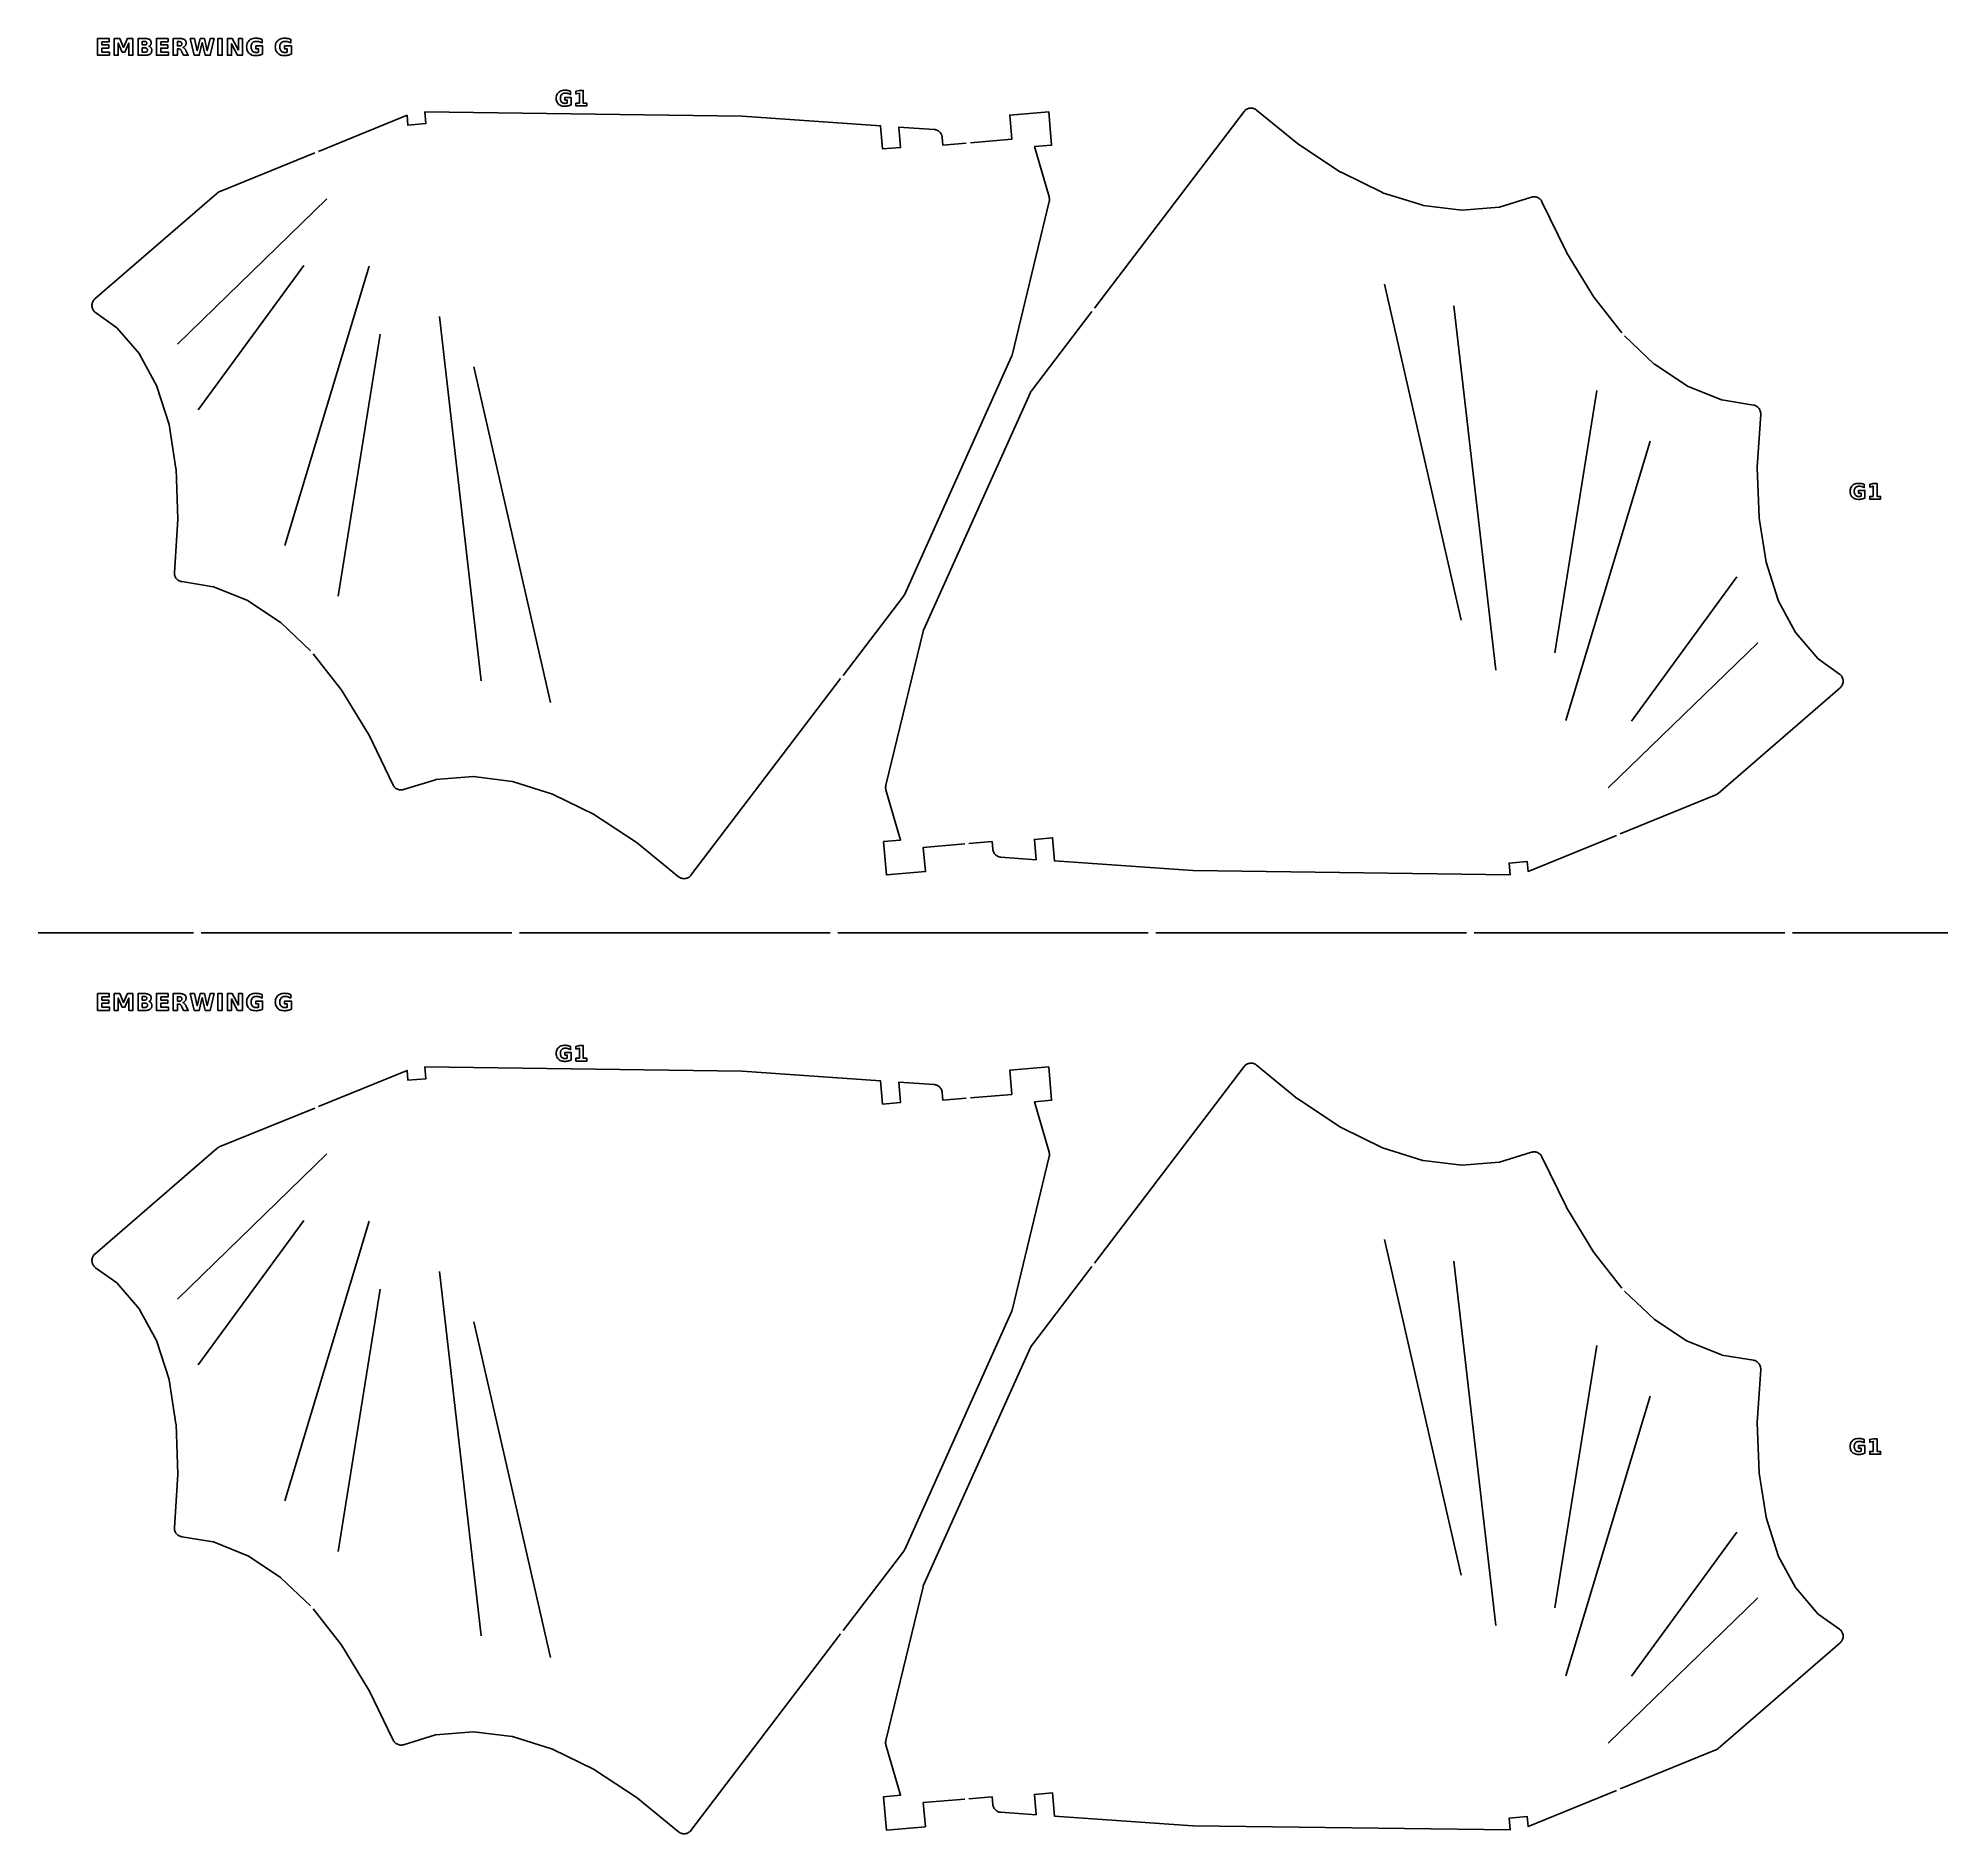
# Model space of a CAD drawing. Header units: millimetres. Extents: x 0 to 300, y 8 to 290.
import ezdxf

# ---------------------------------------------------------------- set-up
doc = ezdxf.new("R2010")
doc.units = ezdxf.units.MM
for name, color, linetype in [('CUT', 1, 'CONTINUOUS'), ('ENGRAVE', 5, 'CONTINUOUS'), ('SCORE', 7, 'CONTINUOUS')]:
    doc.layers.add(name, color=color, linetype=linetype)

msp = doc.modelspace()

# ---------------------------------------------------------------- linework, layer by layer
at = {"layer": 'CUT', "color": 1}
for points in [[(165.9318, 248.0999), (189.4507, 278.9733), (189.5385, 279.0774), (189.6377, 279.1734), (189.7461, 279.259), (189.8624, 279.3333), (189.9856, 279.3955), (190.1145, 279.4451), (190.2476, 279.4815), (190.3838, 279.5044), (190.5215, 279.5135), (190.6595, 279.5088), (190.7963, 279.4902), (190.9306, 279.4581), (191.0609, 279.4126), (191.186, 279.3543), (191.3047, 279.2837), (191.4141, 279.2027), (197.845, 273.9254), (197.8966, 273.8873), (204.6084, 269.4672), (204.675, 269.4292), (211.1769, 266.2322), (211.1957, 266.2239), (211.215, 266.217), (217.5107, 264.2427), (217.5342, 264.2365), (217.5581, 264.2325), (223.6294, 263.4851), (223.6565, 263.4832), (223.6837, 263.484), (229.5347, 263.9588), (229.5636, 263.9627), (229.5919, 263.9698), (234.5999, 265.5163), (234.7331, 265.5502), (234.871, 265.5707), (235.0102, 265.5771), (235.1494, 265.5694), (235.287, 265.5476), (235.4218, 265.512), (235.5522, 265.463), (235.6771, 265.401), (235.795, 265.3267), (235.9047, 265.2408), (236.0053, 265.1443), (236.0955, 265.038), (236.1745, 264.9232), (236.2406, 264.8027), (240.0738, 256.8823), (240.1025, 256.8297), (244.3966, 249.8024), (244.4376, 249.7433), (248.7933, 244.2009)], [(44.055, 272.7106), (57.941, 278.3751), (58.0724, 276.8224), (60.9122, 277.0628), (60.7553, 278.9168), (110.5352, 278.2553), (110.6108, 278.2521), (132.3447, 276.7309), (132.6521, 273.0991), (135.492, 273.3395), (135.222, 276.5295), (140.7626, 276.1417), (140.8988, 276.1252), (141.0345, 276.0946), (141.1664, 276.0505), (141.2931, 275.9933), (141.4135, 275.9236), (141.5261, 275.8421), (141.63, 275.7496), (141.724, 275.6471), (141.8071, 275.5356), (141.8786, 275.4163), (141.9376, 275.2904), (141.9837, 275.1592), (142.0162, 275.024), (142.0347, 274.888), (142.1352, 273.701), (145.7971, 274.011)], [(146.4447, 274.0658), (152.9465, 274.6161), (152.626, 278.4026), (158.7541, 278.9212), (159.1969, 273.69), (156.5229, 273.4636), (158.8128, 265.5549), (158.8449, 265.4179), (158.8629, 265.2763), (158.866, 265.1336), (158.8544, 264.9914), (158.8285, 264.853), (152.9898, 240.7132), (152.9546, 240.5926), (152.9084, 240.4757), (136.125, 203.1598), (136.0536, 203.0225), (135.967, 202.8943), (126.4621, 190.4171)], [(42.7746, 194.2828), (38.1164, 198.7077), (38.0987, 198.7231), (38.0798, 198.7369), (32.9664, 202.1222), (32.9433, 202.1359), (32.9188, 202.1472), (27.541, 204.3178), (27.5128, 204.3274), (27.4837, 204.3338), (22.5411, 205.1364), (22.4108, 205.1642), (22.2821, 205.2052), (22.1581, 205.2586), (22.0399, 205.3239), (21.9286, 205.4005), (21.8255, 205.4877), (21.7313, 205.5845), (21.6472, 205.6902), (21.5738, 205.8035), (21.5118, 205.9236), (21.462, 206.0491), (21.4247, 206.1789), (21.4003, 206.3117), (21.389, 206.4463), (21.391, 206.5795), (21.9255, 214.9108), (21.9264, 214.9713), (21.6522, 222.8162), (21.6452, 222.8899), (20.56, 229.7932), (20.5561, 229.8132), (20.5507, 229.8328), (18.6538, 235.7973), (18.6451, 235.8208), (18.6343, 235.8433), (15.9338, 240.8519), (15.9187, 240.8767), (15.901, 240.8996), (12.4, 244.9596), (12.3777, 244.9826), (12.3527, 245.0027), (9.0171, 247.3794), (8.9102, 247.4639), (8.811, 247.5601), (8.722, 247.6657), (8.644, 247.7797), (8.5778, 247.901), (8.5241, 248.0283), (8.4835, 248.1604), (8.4564, 248.2959), (8.4429, 248.4334), (8.4434, 248.5715), (8.4577, 248.7089), (8.4857, 248.8442), (8.5272, 248.976), (8.5816, 249.103), (8.6486, 249.2239), (8.7273, 249.3374), (8.817, 249.4425), (8.9155, 249.5367), (28.0782, 266.1157), (28.1946, 266.2059), (28.3219, 266.284), (28.4551, 266.3469), (43.4531, 272.4651)], [(145.5553, 163.9342), (139.0535, 163.3839), (139.374, 159.5974), (133.2459, 159.0788), (132.8031, 164.31), (135.4771, 164.5364), (133.1872, 172.4451), (133.1551, 172.5821), (133.1371, 172.7237), (133.134, 172.8664), (133.1456, 173.0086), (133.1715, 173.147), (139.0102, 197.2868), (139.0454, 197.4074), (139.0916, 197.5243), (155.875, 234.8402), (155.9464, 234.9775), (156.033, 235.1057), (165.5379, 247.5829)], [(249.2254, 243.7172), (253.8836, 239.2923), (253.9013, 239.2769), (253.9202, 239.2631), (259.0336, 235.8778), (259.0567, 235.8641), (259.0812, 235.8528), (264.459, 233.6822), (264.4872, 233.6726), (264.5163, 233.6662), (269.4589, 232.8636), (269.5892, 232.8358), (269.7179, 232.7948), (269.8419, 232.7414), (269.9601, 232.6761), (270.0714, 232.5995), (270.1745, 232.5123), (270.2687, 232.4155), (270.3528, 232.3098), (270.4262, 232.1965), (270.4882, 232.0764), (270.538, 231.9509), (270.5753, 231.8211), (270.5997, 231.6883), (270.611, 231.5537), (270.609, 231.4205), (270.0745, 223.0892), (270.0736, 223.0287), (270.3478, 215.1838), (270.3548, 215.1101), (271.44, 208.2068), (271.4439, 208.1868), (271.4493, 208.1672), (273.3462, 202.2027), (273.3549, 202.1792), (273.3657, 202.1567), (276.0662, 197.1481), (276.0813, 197.1233), (276.099, 197.1004), (279.6, 193.0404), (279.6223, 193.0174), (279.6473, 192.9973), (282.9829, 190.6206), (283.0898, 190.5361), (283.189, 190.4399), (283.278, 190.3343), (283.356, 190.2203), (283.4222, 190.099), (283.4759, 189.9717), (283.5165, 189.8396), (283.5436, 189.7041), (283.5571, 189.5666), (283.5566, 189.4285), (283.5423, 189.2911), (283.5143, 189.1558), (283.4728, 189.024), (283.4184, 188.897), (283.3514, 188.7761), (283.2727, 188.6626), (283.183, 188.5575), (283.0845, 188.4633), (263.9218, 171.8843), (263.8054, 171.7941), (263.6781, 171.716), (263.5449, 171.6531), (248.5469, 165.5349)], [(126.0682, 189.9001), (102.5493, 159.0267), (102.4615, 158.9226), (102.3623, 158.8266), (102.2539, 158.741), (102.1376, 158.6667), (102.0144, 158.6045), (101.8855, 158.5549), (101.7524, 158.5185), (101.6162, 158.4956), (101.4785, 158.4865), (101.3405, 158.4912), (101.2037, 158.5098), (101.0694, 158.5419), (100.9391, 158.5874), (100.814, 158.6457), (100.6953, 158.7163), (100.5859, 158.7973), (94.155, 164.0746), (94.1034, 164.1127), (87.3916, 168.5328), (87.325, 168.5708), (80.8231, 171.7678), (80.8043, 171.7761), (80.785, 171.783), (74.4893, 173.7573), (74.4658, 173.7635), (74.4419, 173.7675), (68.3706, 174.5149), (68.3435, 174.5168), (68.3163, 174.516), (62.4653, 174.0412), (62.4364, 174.0373), (62.4081, 174.0302), (57.4001, 172.4837), (57.2669, 172.4498), (57.129, 172.4293), (56.9898, 172.4229), (56.8506, 172.4306), (56.713, 172.4524), (56.5782, 172.488), (56.4478, 172.537), (56.3229, 172.599), (56.205, 172.6733), (56.0953, 172.7592), (55.9947, 172.8557), (55.9045, 172.962), (55.8255, 173.0768), (55.7594, 173.1973), (51.9262, 181.1177), (51.8975, 181.1703), (47.6034, 188.1976), (47.5624, 188.2567), (43.2067, 193.7991)], [(247.945, 165.2894), (234.059, 159.6249), (233.9276, 161.1776), (231.0878, 160.9372), (231.2447, 159.0832), (181.4648, 159.7447), (181.3892, 159.7479), (159.6553, 161.2691), (159.3479, 164.9009), (156.508, 164.6605), (156.778, 161.4705), (151.2374, 161.8583), (151.1012, 161.8748), (150.9655, 161.9054), (150.8336, 161.9495), (150.7069, 162.0067), (150.5865, 162.0764), (150.4739, 162.1579), (150.37, 162.2504), (150.276, 162.3529), (150.1929, 162.4644), (150.1214, 162.5837), (150.0624, 162.7096), (150.0163, 162.8408), (149.9838, 162.976), (149.9653, 163.112), (149.8648, 164.299), (146.2029, 163.989)], [(0, 150), (24.4, 150)], [(25.6, 150), (74.4, 150)], [(75.6, 150), (124.4, 150)], [(125.6, 150), (174.4, 150)], [(175.6, 150), (224.4, 150)], [(225.6, 150), (274.4, 150)], [(275.6, 150), (300, 150)], [(165.9318, 98.0999), (189.4507, 128.9733), (189.5385, 129.0774), (189.6377, 129.1734), (189.7461, 129.259), (189.8624, 129.3333), (189.9856, 129.3955), (190.1145, 129.4451), (190.2476, 129.4815), (190.3838, 129.5044), (190.5215, 129.5135), (190.6595, 129.5088), (190.7963, 129.4902), (190.9306, 129.4581), (191.0609, 129.4126), (191.186, 129.3543), (191.3047, 129.2837), (191.4141, 129.2027), (197.845, 123.9254), (197.8966, 123.8873), (204.6084, 119.4672), (204.675, 119.4292), (211.1769, 116.2322), (211.1957, 116.2239), (211.215, 116.217), (217.5107, 114.2427), (217.5342, 114.2365), (217.5581, 114.2325), (223.6294, 113.4851), (223.6565, 113.4832), (223.6837, 113.484), (229.5347, 113.9588), (229.5636, 113.9627), (229.5919, 113.9698), (234.5999, 115.5163), (234.7331, 115.5502), (234.871, 115.5707), (235.0102, 115.5771), (235.1494, 115.5694), (235.287, 115.5476), (235.4218, 115.512), (235.5522, 115.463), (235.6771, 115.401), (235.795, 115.3267), (235.9047, 115.2408), (236.0053, 115.1443), (236.0955, 115.038), (236.1745, 114.9232), (236.2406, 114.8027), (240.0738, 106.8823), (240.1025, 106.8297), (244.3966, 99.8024), (244.4376, 99.7433), (248.7933, 94.2009)], [(44.055, 122.7106), (57.941, 128.3751), (58.0724, 126.8224), (60.9122, 127.0628), (60.7553, 128.9168), (110.5352, 128.2553), (110.6108, 128.2521), (132.3447, 126.7309), (132.6521, 123.0991), (135.492, 123.3395), (135.222, 126.5295), (140.7626, 126.1417), (140.8988, 126.1252), (141.0345, 126.0946), (141.1664, 126.0505), (141.2931, 125.9933), (141.4135, 125.9236), (141.5261, 125.8421), (141.63, 125.7496), (141.724, 125.6471), (141.8071, 125.5356), (141.8786, 125.4163), (141.9376, 125.2904), (141.9837, 125.1592), (142.0162, 125.024), (142.0347, 124.888), (142.1352, 123.701), (145.7971, 124.011)], [(146.4447, 124.0658), (152.9465, 124.6161), (152.626, 128.4026), (158.7541, 128.9212), (159.1969, 123.69), (156.5229, 123.4636), (158.8128, 115.5549), (158.8449, 115.4179), (158.8629, 115.2763), (158.866, 115.1336), (158.8544, 114.9914), (158.8285, 114.853), (152.9898, 90.7132), (152.9546, 90.5926), (152.9084, 90.4757), (136.125, 53.1598), (136.0536, 53.0225), (135.967, 52.8943), (126.4621, 40.4171)], [(42.7746, 44.2828), (38.1164, 48.7077), (38.0987, 48.7231), (38.0798, 48.7369), (32.9664, 52.1222), (32.9433, 52.1359), (32.9188, 52.1472), (27.541, 54.3178), (27.5128, 54.3274), (27.4837, 54.3338), (22.5411, 55.1364), (22.4108, 55.1642), (22.2821, 55.2052), (22.1581, 55.2586), (22.0399, 55.3239), (21.9286, 55.4005), (21.8255, 55.4877), (21.7313, 55.5845), (21.6472, 55.6902), (21.5738, 55.8035), (21.5118, 55.9236), (21.462, 56.0491), (21.4247, 56.1789), (21.4003, 56.3117), (21.389, 56.4463), (21.391, 56.5795), (21.9255, 64.9108), (21.9264, 64.9713), (21.6522, 72.8162), (21.6452, 72.8899), (20.56, 79.7932), (20.5561, 79.8132), (20.5507, 79.8328), (18.6538, 85.7973), (18.6451, 85.8208), (18.6343, 85.8433), (15.9338, 90.8519), (15.9187, 90.8767), (15.901, 90.8996), (12.4, 94.9596), (12.3777, 94.9826), (12.3527, 95.0027), (9.0171, 97.3794), (8.9102, 97.4639), (8.811, 97.5601), (8.722, 97.6657), (8.644, 97.7797), (8.5778, 97.901), (8.5241, 98.0283), (8.4835, 98.1604), (8.4564, 98.2959), (8.4429, 98.4334), (8.4434, 98.5715), (8.4577, 98.7089), (8.4857, 98.8442), (8.5272, 98.976), (8.5816, 99.103), (8.6486, 99.2239), (8.7273, 99.3374), (8.817, 99.4425), (8.9155, 99.5367), (28.0782, 116.1157), (28.1946, 116.2059), (28.3219, 116.284), (28.4551, 116.3469), (43.4531, 122.4651)], [(145.5553, 13.9342), (139.0535, 13.3839), (139.374, 9.5974), (133.2459, 9.0788), (132.8031, 14.31), (135.4771, 14.5364), (133.1872, 22.4451), (133.1551, 22.5821), (133.1371, 22.7237), (133.134, 22.8664), (133.1456, 23.0086), (133.1715, 23.147), (139.0102, 47.2868), (139.0454, 47.4074), (139.0916, 47.5243), (155.875, 84.8402), (155.9464, 84.9775), (156.033, 85.1057), (165.5379, 97.5829)], [(249.2254, 93.7172), (253.8836, 89.2923), (253.9013, 89.2769), (253.9202, 89.2631), (259.0336, 85.8778), (259.0567, 85.8641), (259.0812, 85.8528), (264.459, 83.6822), (264.4872, 83.6726), (264.5163, 83.6662), (269.4589, 82.8636), (269.5892, 82.8358), (269.7179, 82.7948), (269.8419, 82.7414), (269.9601, 82.6761), (270.0714, 82.5995), (270.1745, 82.5123), (270.2687, 82.4155), (270.3528, 82.3098), (270.4262, 82.1965), (270.4882, 82.0764), (270.538, 81.9509), (270.5753, 81.8211), (270.5997, 81.6883), (270.611, 81.5537), (270.609, 81.4205), (270.0745, 73.0892), (270.0736, 73.0287), (270.3478, 65.1838), (270.3548, 65.1101), (271.44, 58.2068), (271.4439, 58.1868), (271.4493, 58.1672), (273.3462, 52.2027), (273.3549, 52.1792), (273.3657, 52.1567), (276.0662, 47.1481), (276.0813, 47.1233), (276.099, 47.1004), (279.6, 43.0404), (279.6223, 43.0174), (279.6473, 42.9973), (282.9829, 40.6206), (283.0898, 40.5361), (283.189, 40.4399), (283.278, 40.3343), (283.356, 40.2203), (283.4222, 40.099), (283.4759, 39.9717), (283.5165, 39.8396), (283.5436, 39.7041), (283.5571, 39.5666), (283.5566, 39.4285), (283.5423, 39.2911), (283.5143, 39.1558), (283.4728, 39.024), (283.4184, 38.897), (283.3514, 38.7761), (283.2727, 38.6626), (283.183, 38.5575), (283.0845, 38.4633), (263.9218, 21.8843), (263.8054, 21.7941), (263.6781, 21.716), (263.5449, 21.6531), (248.5469, 15.5349)], [(126.0682, 39.9001), (102.5493, 9.0267), (102.4615, 8.9226), (102.3623, 8.8266), (102.2539, 8.741), (102.1376, 8.6667), (102.0144, 8.6045), (101.8855, 8.5549), (101.7524, 8.5185), (101.6162, 8.4956), (101.4785, 8.4865), (101.3405, 8.4912), (101.2037, 8.5098), (101.0694, 8.5419), (100.9391, 8.5874), (100.814, 8.6457), (100.6953, 8.7163), (100.5859, 8.7973), (94.155, 14.0746), (94.1034, 14.1127), (87.3916, 18.5328), (87.325, 18.5708), (80.8231, 21.7678), (80.8043, 21.7761), (80.785, 21.783), (74.4893, 23.7573), (74.4658, 23.7635), (74.4419, 23.7675), (68.3706, 24.5149), (68.3435, 24.5168), (68.3163, 24.516), (62.4653, 24.0412), (62.4364, 24.0373), (62.4081, 24.0302), (57.4001, 22.4837), (57.2669, 22.4498), (57.129, 22.4293), (56.9898, 22.4229), (56.8506, 22.4306), (56.713, 22.4524), (56.5782, 22.488), (56.4478, 22.537), (56.3229, 22.599), (56.205, 22.6733), (56.0953, 22.7592), (55.9947, 22.8557), (55.9045, 22.962), (55.8255, 23.0768), (55.7594, 23.1973), (51.9262, 31.1177), (51.8975, 31.1703), (47.6034, 38.1976), (47.5624, 38.2567), (43.2067, 43.7991)], [(247.945, 15.2894), (234.059, 9.6249), (233.9276, 11.1776), (231.0878, 10.9372), (231.2447, 9.0832), (181.4648, 9.7447), (181.3892, 9.7479), (159.6553, 11.2691), (159.3479, 14.9009), (156.508, 14.6605), (156.778, 11.4705), (151.2374, 11.8583), (151.1012, 11.8748), (150.9655, 11.9054), (150.8336, 11.9495), (150.7069, 12.0067), (150.5865, 12.0764), (150.4739, 12.1579), (150.37, 12.2504), (150.276, 12.3529), (150.1929, 12.4644), (150.1214, 12.5837), (150.0624, 12.7096), (150.0163, 12.8408), (149.9838, 12.976), (149.9653, 13.112), (149.8648, 14.299), (146.2029, 13.989)]]:
    msp.add_lwpolyline(points, dxfattribs=at)
at = {"layer": 'ENGRAVE', "color": 5}
for points in [[(10.0103, 289.9194), (10.0103, 289.4292), (11.0947, 289.4292), (11.0947, 288.9161), (10.0103, 288.9161), (10.0103, 288.3131), (11.2023, 288.3131), (11.2023, 287.8), (9.3315, 287.8), (9.3315, 290.4325), (11.1635, 290.4325), (11.1635, 289.9194), (10.0103, 289.9194)], [(14.8714, 290.4325), (14.8714, 287.8), (14.2296, 287.8), (14.2296, 289.7255), (13.6231, 288.306), (13.1928, 288.306), (12.5863, 289.7255), (12.5863, 287.8), (11.9427, 287.8), (11.9427, 290.4325), (12.8067, 290.4325), (13.4062, 289.0237), (14.0092, 290.4325), (14.8714, 290.4325)], [(17.7277, 288.9743), (17.7644, 288.9151), (17.7944, 288.8517), (17.8177, 288.7839), (17.8343, 288.7118), (17.8443, 288.6354), (17.8476, 288.5547), (17.8405, 288.4331), (17.819, 288.3223), (17.7833, 288.2223), (17.7332, 288.1331), (17.6689, 288.0546), (17.5902, 287.9869), (17.497, 287.9298), (17.3888, 287.8831), (17.2658, 287.8467), (17.1279, 287.8208), (16.975, 287.8052), (16.8073, 287.8), (15.6806, 287.8), (15.6806, 290.4325), (16.6998, 290.4325), (16.8742, 290.4279), (17.0318, 290.4141), (17.1725, 290.3911), (17.2965, 290.3588), (17.4037, 290.3174), (17.4941, 290.2668), (17.5693, 290.206), (17.6308, 290.1341), (17.6786, 290.0512), (17.7128, 289.9572), (17.7333, 289.8522), (17.7401, 289.736), (17.7376, 289.6736), (17.7301, 289.6143), (17.7176, 289.5582), (17.7001, 289.5052), (17.6776, 289.4555), (17.6502, 289.409), (17.6179, 289.3659), (17.5812, 289.3268), (17.54, 289.2915), (17.4942, 289.2601), (17.444, 289.2325), (17.3892, 289.2088), (17.4593, 289.1847), (17.524, 289.1546), (17.5832, 289.1185), (17.6368, 289.0764), (17.685, 289.0283), (17.7277, 288.9743)], [(16.9486, 289.4623), (16.9784, 289.4839), (17.0037, 289.5093), (17.0244, 289.5384), (17.0405, 289.5712), (17.052, 289.6077), (17.0589, 289.648), (17.0612, 289.692), (17.0589, 289.7354), (17.052, 289.7753), (17.0405, 289.8116), (17.0244, 289.8444), (17.0037, 289.8735), (16.9784, 289.8991), (16.9486, 289.921), (16.9145, 289.9388), (16.8761, 289.9527), (16.8334, 289.9626), (16.7864, 289.9686), (16.735, 289.9705), (16.3595, 289.9705), (16.3595, 289.4134), (16.735, 289.4134), (16.7864, 289.4153), (16.8334, 289.4212), (16.8761, 289.431), (16.9145, 289.4447), (16.9486, 289.4623)], [(17.0656, 288.3484), (17.0972, 288.3796), (17.123, 288.4158), (17.143, 288.4568), (17.1573, 288.5027), (17.1659, 288.5536), (17.1688, 288.6093), (17.166, 288.664), (17.1574, 288.7138), (17.1432, 288.759), (17.1233, 288.7994), (17.0978, 288.835), (17.0665, 288.8659), (17.0296, 288.892), (16.9868, 288.9134), (16.9383, 288.93), (16.8839, 288.9419), (16.8238, 288.949), (16.758, 288.9514), (16.3595, 288.9514), (16.3595, 288.262), (16.758, 288.262), (16.8233, 288.2644), (16.8831, 288.2716), (16.9372, 288.2836), (16.9856, 288.3004), (17.0284, 288.322), (17.0656, 288.3484)], [(19.2563, 289.9194), (19.2563, 289.4292), (20.3407, 289.4292), (20.3407, 288.9161), (19.2563, 288.9161), (19.2563, 288.3131), (20.4483, 288.3131), (20.4483, 287.8), (18.5775, 287.8), (18.5775, 290.4325), (20.4095, 290.4325), (20.4095, 289.9194), (19.2563, 289.9194)], [(22.2255, 290.4325), (22.3912, 290.4277), (22.5414, 290.4131), (22.6762, 290.3889), (22.7956, 290.3549), (22.8996, 290.3113), (22.9881, 290.258), (23.0622, 290.1941), (23.1228, 290.119), (23.1699, 290.0327), (23.2036, 289.9351), (23.2238, 289.8262), (23.2305, 289.7061), (23.227, 289.6217), (23.2165, 289.5425), (23.199, 289.4685), (23.1745, 289.3996), (23.143, 289.336), (23.1045, 289.2776), (23.0589, 289.2242), (23.0062, 289.1757), (22.9464, 289.1321), (22.8795, 289.0934), (22.8056, 289.0596), (22.7245, 289.0307), (22.7701, 289.0179), (22.8141, 289.0007), (22.8565, 288.9789), (22.8973, 288.9528), (22.9364, 288.9221), (22.974, 288.887), (23.0108, 288.8465), (23.0477, 288.7996), (23.0848, 288.7462), (23.1221, 288.6864), (23.1595, 288.6202), (23.197, 288.5476), (23.5655, 287.8), (22.8426, 287.8), (22.5217, 288.4542), (22.4893, 288.5165), (22.4568, 288.5719), (22.4241, 288.6203), (22.3912, 288.6618), (22.3582, 288.6964), (22.3251, 288.7239), (22.2901, 288.746), (22.2513, 288.7641), (22.209, 288.7782), (22.1629, 288.7882), (22.1131, 288.7942), (22.0597, 288.7962), (21.8675, 288.7962), (21.8675, 287.8), (21.1887, 287.8), (21.1887, 290.4325), (22.2255, 290.4325)], [(22.384, 289.3005), (22.4249, 289.3204), (22.4591, 289.3446), (22.4874, 289.3739), (22.5105, 289.4089), (22.5285, 289.4495), (22.5414, 289.4958), (22.5491, 289.5479), (22.5517, 289.6056), (22.5491, 289.6627), (22.5414, 289.7141), (22.5285, 289.7598), (22.5105, 289.7999), (22.4874, 289.8343), (22.4591, 289.863), (22.4249, 289.8867), (22.384, 289.9061), (22.3363, 289.9212), (22.282, 289.932), (22.221, 289.9384), (22.1532, 289.9406), (21.8675, 289.9406), (21.8675, 289.2653), (22.1532, 289.2653), (22.221, 289.2675), (22.282, 289.2741), (22.3363, 289.2851), (22.384, 289.3005)], [(25.4468, 290.4325), (26.1009, 290.4325), (26.5523, 288.5194), (27.0072, 290.4325), (27.6526, 290.4325), (27.0319, 287.8), (26.2491, 287.8), (25.7712, 289.8013), (25.2987, 287.8), (24.5158, 287.8), (23.8898, 290.4325), (24.5405, 290.4325), (24.9954, 288.5194), (25.4468, 290.4325)], [(28.2414, 290.4325), (28.9202, 290.4325), (28.9202, 287.8), (28.2414, 287.8), (28.2414, 290.4325)], [(32.0886, 290.4325), (32.0886, 287.8), (31.3304, 287.8), (30.373, 289.6056), (30.373, 287.8), (29.7294, 287.8), (29.7294, 290.4325), (30.4876, 290.4325), (31.445, 288.627), (31.445, 290.4325), (32.0886, 290.4325)], [(35.0035, 287.8877), (34.9151, 287.8586), (34.8257, 287.8329), (34.7351, 287.8106), (34.6435, 287.7917), (34.5509, 287.7763), (34.4574, 287.7643), (34.3629, 287.7557), (34.2673, 287.7506), (34.1709, 287.7489), (33.9592, 287.7591), (33.7628, 287.7897), (33.5815, 287.8408), (33.4154, 287.9123), (33.2645, 288.0042), (33.1288, 288.1165), (33.0113, 288.2463), (32.9152, 288.3907), (32.8405, 288.5496), (32.7871, 288.7231), (32.7551, 288.9111), (32.7444, 289.1136), (32.7553, 289.3182), (32.7879, 289.5078), (32.8423, 289.6823), (32.9184, 289.8416), (33.0162, 289.9859), (33.1358, 290.1151), (33.2743, 290.2267), (33.4289, 290.3179), (33.5996, 290.3889), (33.7863, 290.4396), (33.989, 290.47), (34.2079, 290.4801), (34.2948, 290.4788), (34.3806, 290.4746), (34.4651, 290.4678), (34.5484, 290.4582), (34.6304, 290.4458), (34.7113, 290.4308), (34.7908, 290.413), (34.8687, 290.3925), (34.9451, 290.3695), (35.02, 290.3438), (35.0934, 290.3154), (35.1653, 290.2844), (35.1653, 289.7396), (35.0919, 289.7795), (35.0187, 289.816), (34.9456, 289.8489), (34.8726, 289.8783), (34.7998, 289.9041), (34.7272, 289.9265), (34.6545, 289.9453), (34.5819, 289.9608), (34.5092, 289.9727), (34.4364, 289.9813), (34.3636, 289.9865), (34.2908, 289.9882), (34.1607, 289.9819), (34.0411, 289.963), (33.9317, 289.9315), (33.8327, 289.8875), (33.744, 289.8308), (33.6657, 289.7616), (33.5986, 289.6807), (33.5437, 289.5889), (33.501, 289.4863), (33.4706, 289.3729), (33.4523, 289.2487), (33.4462, 289.1136), (33.452, 288.9796), (33.4697, 288.8562), (33.4991, 288.7433), (33.5402, 288.6411), (33.5931, 288.5494), (33.6578, 288.4683), (33.7332, 288.3988), (33.8186, 288.3419), (33.9139, 288.2977), (34.019, 288.2661), (34.1341, 288.2471), (34.259, 288.2408), (34.2939, 288.2412), (34.3279, 288.2423), (34.3611, 288.2441), (34.3934, 288.2467), (34.4249, 288.25), (34.4556, 288.254), (34.4854, 288.2589), (34.5141, 288.2645), (34.5418, 288.271), (34.5685, 288.2783), (34.5941, 288.2865), (34.6187, 288.2955), (34.6187, 288.8068), (34.2044, 288.8068), (34.2044, 289.2617), (35.2623, 289.2617), (35.2623, 287.9957), (35.1771, 287.9563), (35.0909, 287.9203), (35.0035, 287.8877)], [(39.5136, 287.8877), (39.4252, 287.8586), (39.3357, 287.8329), (39.2452, 287.8106), (39.1536, 287.7917), (39.061, 287.7763), (38.9675, 287.7643), (38.8729, 287.7557), (38.7774, 287.7506), (38.6809, 287.7489), (38.4693, 287.7591), (38.2728, 287.7897), (38.0916, 287.8408), (37.9255, 287.9123), (37.7746, 288.0042), (37.6389, 288.1165), (37.5214, 288.2463), (37.4253, 288.3907), (37.3506, 288.5496), (37.2972, 288.7231), (37.2652, 288.9111), (37.2545, 289.1136), (37.2653, 289.3182), (37.298, 289.5078), (37.3523, 289.6823), (37.4284, 289.8416), (37.5263, 289.9859), (37.6459, 290.1151), (37.7844, 290.2267), (37.939, 290.3179), (38.1096, 290.3889), (38.2964, 290.4396), (38.4991, 290.47), (38.718, 290.4801), (38.8049, 290.4788), (38.8907, 290.4746), (38.9752, 290.4678), (39.0585, 290.4582), (39.1405, 290.4458), (39.2214, 290.4308), (39.3008, 290.413), (39.3788, 290.3925), (39.4552, 290.3695), (39.5301, 290.3438), (39.6035, 290.3154), (39.6754, 290.2844), (39.6754, 289.7396), (39.602, 289.7795), (39.5288, 289.816), (39.4557, 289.8489), (39.3827, 289.8783), (39.3099, 289.9041), (39.2372, 289.9265), (39.1646, 289.9453), (39.092, 289.9608), (39.0193, 289.9727), (38.9465, 289.9813), (38.8737, 289.9865), (38.8008, 289.9882), (38.6708, 289.9819), (38.5511, 289.963), (38.4418, 289.9315), (38.3428, 289.8875), (38.2541, 289.8308), (38.1758, 289.7616), (38.1087, 289.6807), (38.0538, 289.5889), (38.0111, 289.4863), (37.9806, 289.3729), (37.9623, 289.2487), (37.9562, 289.1136), (37.9621, 288.9796), (37.9798, 288.8562), (38.0091, 288.7433), (38.0503, 288.6411), (38.1032, 288.5494), (38.1678, 288.4683), (38.2433, 288.3988), (38.3287, 288.3419), (38.4239, 288.2977), (38.5291, 288.2661), (38.6442, 288.2471), (38.7691, 288.2408), (38.8039, 288.2412), (38.838, 288.2423), (38.8711, 288.2441), (38.9035, 288.2467), (38.935, 288.25), (38.9657, 288.254), (38.9955, 288.2589), (39.0242, 288.2645), (39.0519, 288.271), (39.0785, 288.2783), (39.1042, 288.2865), (39.1288, 288.2955), (39.1288, 288.8068), (38.7144, 288.8068), (38.7144, 289.2617), (39.7724, 289.2617), (39.7724, 287.9957), (39.6872, 287.9563), (39.601, 287.9203), (39.5136, 287.8877)], [(83.6342, 279.985), (83.5545, 279.9517), (83.4739, 279.9217), (83.3923, 279.8948), (83.3097, 279.871), (83.2261, 279.8505), (83.1416, 279.8331), (83.0561, 279.8188), (82.9698, 279.8077), (82.8825, 279.7998), (82.7944, 279.7951), (82.7053, 279.7935), (82.5099, 279.8029), (82.3286, 279.8312), (82.1613, 279.8783), (82.008, 279.9443), (81.8687, 280.0292), (81.7434, 280.1329), (81.635, 280.2527), (81.5463, 280.3859), (81.4773, 280.5326), (81.428, 280.6928), (81.3984, 280.8663), (81.3886, 281.0533), (81.3986, 281.2422), (81.4287, 281.4171), (81.4789, 281.5782), (81.5492, 281.7253), (81.6395, 281.8585), (81.7499, 281.9777), (81.8778, 282.0807), (82.0204, 282.1649), (82.178, 282.2304), (82.3503, 282.2772), (82.5375, 282.3053), (82.7395, 282.3147), (82.8198, 282.3134), (82.8989, 282.3096), (82.9769, 282.3033), (83.0538, 282.2944), (83.1295, 282.283), (83.2042, 282.2691), (83.2775, 282.2527), (83.3495, 282.2338), (83.42, 282.2125), (83.4892, 282.1888), (83.5569, 282.1626), (83.6233, 282.134), (83.6233, 281.6311), (83.5555, 281.668), (83.4879, 281.7016), (83.4204, 281.732), (83.3531, 281.7591), (83.2859, 281.783), (83.2188, 281.8036), (83.1518, 281.821), (83.0847, 281.8352), (83.0176, 281.8463), (82.9504, 281.8542), (82.8832, 281.859), (82.816, 281.8606), (82.696, 281.8547), (82.5855, 281.8373), (82.4846, 281.8083), (82.3932, 281.7676), (82.3113, 281.7153), (82.239, 281.6514), (82.1771, 281.5767), (82.1264, 281.492), (82.087, 281.3973), (82.0589, 281.2926), (82.042, 281.1779), (82.0364, 281.0533), (82.0418, 280.9296), (82.0581, 280.8156), (82.0852, 280.7115), (82.1232, 280.6171), (82.172, 280.5324), (82.2317, 280.4576), (82.3013, 280.3934), (82.3801, 280.3409), (82.4681, 280.3001), (82.5651, 280.2709), (82.6713, 280.2534), (82.7867, 280.2476), (82.8188, 280.2479), (82.8502, 280.249), (82.8809, 280.2507), (82.9107, 280.253), (82.9398, 280.2561), (82.9682, 280.2598), (82.9956, 280.2643), (83.0221, 280.2695), (83.0477, 280.2755), (83.0723, 280.2822), (83.096, 280.2898), (83.1187, 280.2981), (83.1187, 280.7701), (82.7362, 280.7701), (82.7362, 281.19), (83.7128, 281.19), (83.7128, 280.0214), (83.6342, 279.985)], [(85.0359, 280.2736), (85.0359, 281.8443), (84.4679, 281.7271), (84.4679, 282.1535), (85.0326, 282.2707), (85.6283, 282.2707), (85.6283, 280.2736), (86.1817, 280.2736), (86.1817, 279.8407), (84.4825, 279.8407), (84.4825, 280.2736), (85.0359, 280.2736)], [(286.8937, 218.2431), (286.814, 218.2099), (286.7334, 218.1798), (286.6518, 218.1529), (286.5692, 218.1292), (286.4856, 218.1086), (286.4011, 218.0912), (286.3156, 218.077), (286.2293, 218.0659), (286.142, 218.058), (286.0539, 218.0533), (285.9648, 218.0517), (285.7694, 218.0611), (285.5881, 218.0894), (285.4208, 218.1365), (285.2675, 218.2025), (285.1282, 218.2873), (285.0029, 218.391), (284.8945, 218.5109), (284.8058, 218.6441), (284.7368, 218.7908), (284.6875, 218.9509), (284.6579, 219.1245), (284.6481, 219.3114), (284.6581, 219.5003), (284.6882, 219.6753), (284.7384, 219.8363), (284.8086, 219.9835), (284.899, 220.1167), (285.0094, 220.2359), (285.1372, 220.3389), (285.2799, 220.4231), (285.4374, 220.4886), (285.6098, 220.5354), (285.797, 220.5635), (285.999, 220.5728), (286.0792, 220.5716), (286.1584, 220.5678), (286.2364, 220.5614), (286.3133, 220.5526), (286.389, 220.5412), (286.4636, 220.5273), (286.537, 220.5108), (286.609, 220.492), (286.6795, 220.4707), (286.7487, 220.447), (286.8164, 220.4208), (286.8828, 220.3922), (286.8828, 219.8892), (286.815, 219.9261), (286.7474, 219.9598), (286.6799, 219.9902), (286.6126, 220.0173), (286.5454, 220.0411), (286.4783, 220.0618), (286.4113, 220.0792), (286.3442, 220.0934), (286.2771, 220.1045), (286.2099, 220.1124), (286.1427, 220.1171), (286.0755, 220.1187), (285.9555, 220.1129), (285.845, 220.0955), (285.744, 220.0664), (285.6527, 220.0258), (285.5708, 219.9735), (285.4985, 219.9096), (285.4366, 219.8349), (285.3859, 219.7502), (285.3465, 219.6555), (285.3184, 219.5508), (285.3015, 219.4361), (285.2958, 219.3114), (285.3013, 219.1877), (285.3175, 219.0738), (285.3447, 218.9696), (285.3826, 218.8752), (285.4315, 218.7906), (285.4912, 218.7157), (285.5608, 218.6516), (285.6396, 218.5991), (285.7276, 218.5583), (285.8246, 218.5291), (285.9308, 218.5116), (286.0462, 218.5058), (286.0783, 218.5061), (286.1097, 218.5071), (286.1404, 218.5088), (286.1702, 218.5112), (286.1993, 218.5143), (286.2276, 218.518), (286.2551, 218.5224), (286.2816, 218.5277), (286.3072, 218.5336), (286.3318, 218.5404), (286.3555, 218.5479), (286.3782, 218.5562), (286.3782, 219.0282), (285.9957, 219.0282), (285.9957, 219.4482), (286.9723, 219.4482), (286.9723, 218.2795), (286.8937, 218.2431)], [(288.2954, 218.5318), (288.2954, 220.1025), (287.7274, 219.9853), (287.7274, 220.4117), (288.2921, 220.5289), (288.8878, 220.5289), (288.8878, 218.5318), (289.4412, 218.5318), (289.4412, 218.0989), (287.742, 218.0989), (287.742, 218.5318), (288.2954, 218.5318)], [(10.0103, 139.9194), (10.0103, 139.4292), (11.0947, 139.4292), (11.0947, 138.9161), (10.0103, 138.9161), (10.0103, 138.3131), (11.2023, 138.3131), (11.2023, 137.8), (9.3315, 137.8), (9.3315, 140.4325), (11.1635, 140.4325), (11.1635, 139.9194), (10.0103, 139.9194)], [(14.8714, 140.4325), (14.8714, 137.8), (14.2296, 137.8), (14.2296, 139.7255), (13.6231, 138.306), (13.1928, 138.306), (12.5863, 139.7255), (12.5863, 137.8), (11.9427, 137.8), (11.9427, 140.4325), (12.8067, 140.4325), (13.4062, 139.0237), (14.0092, 140.4325), (14.8714, 140.4325)], [(17.7277, 138.9743), (17.7644, 138.9151), (17.7944, 138.8517), (17.8177, 138.7839), (17.8343, 138.7118), (17.8443, 138.6354), (17.8476, 138.5547), (17.8405, 138.4331), (17.819, 138.3223), (17.7833, 138.2223), (17.7332, 138.1331), (17.6689, 138.0546), (17.5902, 137.9869), (17.497, 137.9298), (17.3888, 137.8831), (17.2658, 137.8467), (17.1279, 137.8208), (16.975, 137.8052), (16.8073, 137.8), (15.6806, 137.8), (15.6806, 140.4325), (16.6998, 140.4325), (16.8742, 140.4279), (17.0318, 140.4141), (17.1725, 140.3911), (17.2965, 140.3588), (17.4037, 140.3174), (17.4941, 140.2668), (17.5693, 140.206), (17.6308, 140.1341), (17.6786, 140.0512), (17.7128, 139.9572), (17.7333, 139.8522), (17.7401, 139.736), (17.7376, 139.6736), (17.7301, 139.6143), (17.7176, 139.5582), (17.7001, 139.5052), (17.6776, 139.4555), (17.6502, 139.409), (17.6179, 139.3659), (17.5812, 139.3268), (17.54, 139.2915), (17.4942, 139.2601), (17.444, 139.2325), (17.3892, 139.2088), (17.4593, 139.1847), (17.524, 139.1546), (17.5832, 139.1185), (17.6368, 139.0764), (17.685, 139.0283), (17.7277, 138.9743)], [(16.9486, 139.4623), (16.9784, 139.4839), (17.0037, 139.5093), (17.0244, 139.5384), (17.0405, 139.5712), (17.052, 139.6077), (17.0589, 139.648), (17.0612, 139.692), (17.0589, 139.7354), (17.052, 139.7753), (17.0405, 139.8116), (17.0244, 139.8444), (17.0037, 139.8735), (16.9784, 139.8991), (16.9486, 139.921), (16.9145, 139.9388), (16.8761, 139.9527), (16.8334, 139.9626), (16.7864, 139.9686), (16.735, 139.9705), (16.3595, 139.9705), (16.3595, 139.4134), (16.735, 139.4134), (16.7864, 139.4153), (16.8334, 139.4212), (16.8761, 139.431), (16.9145, 139.4447), (16.9486, 139.4623)], [(17.0656, 138.3484), (17.0972, 138.3796), (17.123, 138.4158), (17.143, 138.4568), (17.1573, 138.5027), (17.1659, 138.5536), (17.1688, 138.6093), (17.166, 138.664), (17.1574, 138.7138), (17.1432, 138.759), (17.1233, 138.7994), (17.0978, 138.835), (17.0665, 138.8659), (17.0296, 138.892), (16.9868, 138.9134), (16.9383, 138.93), (16.8839, 138.9419), (16.8238, 138.949), (16.758, 138.9514), (16.3595, 138.9514), (16.3595, 138.262), (16.758, 138.262), (16.8233, 138.2644), (16.8831, 138.2716), (16.9372, 138.2836), (16.9856, 138.3004), (17.0284, 138.322), (17.0656, 138.3484)], [(19.2563, 139.9194), (19.2563, 139.4292), (20.3407, 139.4292), (20.3407, 138.9161), (19.2563, 138.9161), (19.2563, 138.3131), (20.4483, 138.3131), (20.4483, 137.8), (18.5775, 137.8), (18.5775, 140.4325), (20.4095, 140.4325), (20.4095, 139.9194), (19.2563, 139.9194)], [(22.2255, 140.4325), (22.3912, 140.4277), (22.5414, 140.4131), (22.6762, 140.3889), (22.7956, 140.3549), (22.8996, 140.3113), (22.9881, 140.258), (23.0622, 140.1941), (23.1228, 140.119), (23.1699, 140.0327), (23.2036, 139.9351), (23.2238, 139.8262), (23.2305, 139.7061), (23.227, 139.6217), (23.2165, 139.5425), (23.199, 139.4685), (23.1745, 139.3996), (23.143, 139.336), (23.1045, 139.2776), (23.0589, 139.2242), (23.0062, 139.1757), (22.9464, 139.1321), (22.8795, 139.0934), (22.8056, 139.0596), (22.7245, 139.0307), (22.7701, 139.0179), (22.8141, 139.0007), (22.8565, 138.9789), (22.8973, 138.9528), (22.9364, 138.9221), (22.974, 138.887), (23.0108, 138.8465), (23.0477, 138.7996), (23.0848, 138.7462), (23.1221, 138.6864), (23.1595, 138.6202), (23.197, 138.5476), (23.5655, 137.8), (22.8426, 137.8), (22.5217, 138.4542), (22.4893, 138.5165), (22.4568, 138.5719), (22.4241, 138.6203), (22.3912, 138.6618), (22.3582, 138.6964), (22.3251, 138.7239), (22.2901, 138.746), (22.2513, 138.7641), (22.209, 138.7782), (22.1629, 138.7882), (22.1131, 138.7942), (22.0597, 138.7962), (21.8675, 138.7962), (21.8675, 137.8), (21.1887, 137.8), (21.1887, 140.4325), (22.2255, 140.4325)], [(22.384, 139.3005), (22.4249, 139.3204), (22.4591, 139.3446), (22.4874, 139.3739), (22.5105, 139.4089), (22.5285, 139.4495), (22.5414, 139.4958), (22.5491, 139.5479), (22.5517, 139.6056), (22.5491, 139.6627), (22.5414, 139.7141), (22.5285, 139.7598), (22.5105, 139.7999), (22.4874, 139.8343), (22.4591, 139.863), (22.4249, 139.8867), (22.384, 139.9061), (22.3363, 139.9212), (22.282, 139.932), (22.221, 139.9384), (22.1532, 139.9406), (21.8675, 139.9406), (21.8675, 139.2653), (22.1532, 139.2653), (22.221, 139.2675), (22.282, 139.2741), (22.3363, 139.2851), (22.384, 139.3005)], [(25.4468, 140.4325), (26.1009, 140.4325), (26.5523, 138.5194), (27.0072, 140.4325), (27.6526, 140.4325), (27.0319, 137.8), (26.2491, 137.8), (25.7712, 139.8013), (25.2987, 137.8), (24.5158, 137.8), (23.8898, 140.4325), (24.5405, 140.4325), (24.9954, 138.5194), (25.4468, 140.4325)], [(28.2414, 140.4325), (28.9202, 140.4325), (28.9202, 137.8), (28.2414, 137.8), (28.2414, 140.4325)], [(32.0886, 140.4325), (32.0886, 137.8), (31.3304, 137.8), (30.373, 139.6056), (30.373, 137.8), (29.7294, 137.8), (29.7294, 140.4325), (30.4876, 140.4325), (31.445, 138.627), (31.445, 140.4325), (32.0886, 140.4325)], [(35.0035, 137.8877), (34.9151, 137.8586), (34.8257, 137.8329), (34.7351, 137.8106), (34.6435, 137.7917), (34.5509, 137.7763), (34.4574, 137.7643), (34.3629, 137.7557), (34.2673, 137.7506), (34.1709, 137.7489), (33.9592, 137.7591), (33.7628, 137.7897), (33.5815, 137.8408), (33.4154, 137.9123), (33.2645, 138.0042), (33.1288, 138.1165), (33.0113, 138.2463), (32.9152, 138.3907), (32.8405, 138.5496), (32.7871, 138.7231), (32.7551, 138.9111), (32.7444, 139.1136), (32.7553, 139.3182), (32.7879, 139.5078), (32.8423, 139.6823), (32.9184, 139.8416), (33.0162, 139.9859), (33.1358, 140.1151), (33.2743, 140.2267), (33.4289, 140.3179), (33.5996, 140.3889), (33.7863, 140.4396), (33.989, 140.47), (34.2079, 140.4801), (34.2948, 140.4788), (34.3806, 140.4746), (34.4651, 140.4678), (34.5484, 140.4582), (34.6304, 140.4458), (34.7113, 140.4308), (34.7908, 140.413), (34.8687, 140.3925), (34.9451, 140.3695), (35.02, 140.3438), (35.0934, 140.3154), (35.1653, 140.2844), (35.1653, 139.7396), (35.0919, 139.7795), (35.0187, 139.816), (34.9456, 139.8489), (34.8726, 139.8783), (34.7998, 139.9041), (34.7272, 139.9265), (34.6545, 139.9453), (34.5819, 139.9608), (34.5092, 139.9727), (34.4364, 139.9813), (34.3636, 139.9865), (34.2908, 139.9882), (34.1607, 139.9819), (34.0411, 139.963), (33.9317, 139.9315), (33.8327, 139.8875), (33.744, 139.8308), (33.6657, 139.7616), (33.5986, 139.6807), (33.5437, 139.5889), (33.501, 139.4863), (33.4706, 139.3729), (33.4523, 139.2487), (33.4462, 139.1136), (33.452, 138.9796), (33.4697, 138.8562), (33.4991, 138.7433), (33.5402, 138.6411), (33.5931, 138.5494), (33.6578, 138.4683), (33.7332, 138.3988), (33.8186, 138.3419), (33.9139, 138.2977), (34.019, 138.2661), (34.1341, 138.2471), (34.259, 138.2408), (34.2939, 138.2412), (34.3279, 138.2423), (34.3611, 138.2441), (34.3934, 138.2467), (34.4249, 138.25), (34.4556, 138.254), (34.4854, 138.2589), (34.5141, 138.2645), (34.5418, 138.271), (34.5685, 138.2783), (34.5941, 138.2865), (34.6187, 138.2955), (34.6187, 138.8068), (34.2044, 138.8068), (34.2044, 139.2617), (35.2623, 139.2617), (35.2623, 137.9957), (35.1771, 137.9563), (35.0909, 137.9203), (35.0035, 137.8877)], [(39.5136, 137.8877), (39.4252, 137.8586), (39.3357, 137.8329), (39.2452, 137.8106), (39.1536, 137.7917), (39.061, 137.7763), (38.9675, 137.7643), (38.8729, 137.7557), (38.7774, 137.7506), (38.6809, 137.7489), (38.4693, 137.7591), (38.2728, 137.7897), (38.0916, 137.8408), (37.9255, 137.9123), (37.7746, 138.0042), (37.6389, 138.1165), (37.5214, 138.2463), (37.4253, 138.3907), (37.3506, 138.5496), (37.2972, 138.7231), (37.2652, 138.9111), (37.2545, 139.1136), (37.2653, 139.3182), (37.298, 139.5078), (37.3523, 139.6823), (37.4284, 139.8416), (37.5263, 139.9859), (37.6459, 140.1151), (37.7844, 140.2267), (37.939, 140.3179), (38.1096, 140.3889), (38.2964, 140.4396), (38.4991, 140.47), (38.718, 140.4801), (38.8049, 140.4788), (38.8907, 140.4746), (38.9752, 140.4678), (39.0585, 140.4582), (39.1405, 140.4458), (39.2214, 140.4308), (39.3008, 140.413), (39.3788, 140.3925), (39.4552, 140.3695), (39.5301, 140.3438), (39.6035, 140.3154), (39.6754, 140.2844), (39.6754, 139.7396), (39.602, 139.7795), (39.5288, 139.816), (39.4557, 139.8489), (39.3827, 139.8783), (39.3099, 139.9041), (39.2372, 139.9265), (39.1646, 139.9453), (39.092, 139.9608), (39.0193, 139.9727), (38.9465, 139.9813), (38.8737, 139.9865), (38.8008, 139.9882), (38.6708, 139.9819), (38.5511, 139.963), (38.4418, 139.9315), (38.3428, 139.8875), (38.2541, 139.8308), (38.1758, 139.7616), (38.1087, 139.6807), (38.0538, 139.5889), (38.0111, 139.4863), (37.9806, 139.3729), (37.9623, 139.2487), (37.9562, 139.1136), (37.9621, 138.9796), (37.9798, 138.8562), (38.0091, 138.7433), (38.0503, 138.6411), (38.1032, 138.5494), (38.1678, 138.4683), (38.2433, 138.3988), (38.3287, 138.3419), (38.4239, 138.2977), (38.5291, 138.2661), (38.6442, 138.2471), (38.7691, 138.2408), (38.8039, 138.2412), (38.838, 138.2423), (38.8711, 138.2441), (38.9035, 138.2467), (38.935, 138.25), (38.9657, 138.254), (38.9955, 138.2589), (39.0242, 138.2645), (39.0519, 138.271), (39.0785, 138.2783), (39.1042, 138.2865), (39.1288, 138.2955), (39.1288, 138.8068), (38.7144, 138.8068), (38.7144, 139.2617), (39.7724, 139.2617), (39.7724, 137.9957), (39.6872, 137.9563), (39.601, 137.9203), (39.5136, 137.8877)], [(83.6342, 129.985), (83.5545, 129.9517), (83.4739, 129.9217), (83.3923, 129.8948), (83.3097, 129.871), (83.2261, 129.8505), (83.1416, 129.8331), (83.0561, 129.8188), (82.9698, 129.8077), (82.8825, 129.7998), (82.7944, 129.7951), (82.7053, 129.7935), (82.5099, 129.8029), (82.3286, 129.8312), (82.1613, 129.8783), (82.008, 129.9443), (81.8687, 130.0292), (81.7434, 130.1329), (81.635, 130.2527), (81.5463, 130.3859), (81.4773, 130.5326), (81.428, 130.6928), (81.3984, 130.8663), (81.3886, 131.0533), (81.3986, 131.2422), (81.4287, 131.4171), (81.4789, 131.5782), (81.5492, 131.7253), (81.6395, 131.8585), (81.7499, 131.9777), (81.8778, 132.0807), (82.0204, 132.1649), (82.178, 132.2304), (82.3503, 132.2772), (82.5375, 132.3053), (82.7395, 132.3147), (82.8198, 132.3134), (82.8989, 132.3096), (82.9769, 132.3033), (83.0538, 132.2944), (83.1295, 132.283), (83.2042, 132.2691), (83.2775, 132.2527), (83.3495, 132.2338), (83.42, 132.2125), (83.4892, 132.1888), (83.5569, 132.1626), (83.6233, 132.134), (83.6233, 131.6311), (83.5555, 131.668), (83.4879, 131.7016), (83.4204, 131.732), (83.3531, 131.7591), (83.2859, 131.783), (83.2188, 131.8036), (83.1518, 131.821), (83.0847, 131.8352), (83.0176, 131.8463), (82.9504, 131.8542), (82.8832, 131.859), (82.816, 131.8606), (82.696, 131.8547), (82.5855, 131.8373), (82.4846, 131.8083), (82.3932, 131.7676), (82.3113, 131.7153), (82.239, 131.6514), (82.1771, 131.5767), (82.1264, 131.492), (82.087, 131.3973), (82.0589, 131.2926), (82.042, 131.1779), (82.0364, 131.0533), (82.0418, 130.9296), (82.0581, 130.8156), (82.0852, 130.7115), (82.1232, 130.6171), (82.172, 130.5324), (82.2317, 130.4576), (82.3013, 130.3934), (82.3801, 130.3409), (82.4681, 130.3001), (82.5651, 130.2709), (82.6713, 130.2534), (82.7867, 130.2476), (82.8188, 130.2479), (82.8502, 130.249), (82.8809, 130.2507), (82.9107, 130.253), (82.9398, 130.2561), (82.9682, 130.2598), (82.9956, 130.2643), (83.0221, 130.2695), (83.0477, 130.2755), (83.0723, 130.2822), (83.096, 130.2898), (83.1187, 130.2981), (83.1187, 130.7701), (82.7362, 130.7701), (82.7362, 131.19), (83.7128, 131.19), (83.7128, 130.0214), (83.6342, 129.985)], [(85.0359, 130.2736), (85.0359, 131.8443), (84.4679, 131.7271), (84.4679, 132.1535), (85.0326, 132.2707), (85.6283, 132.2707), (85.6283, 130.2736), (86.1817, 130.2736), (86.1817, 129.8407), (84.4825, 129.8407), (84.4825, 130.2736), (85.0359, 130.2736)], [(286.8937, 68.2431), (286.814, 68.2099), (286.7334, 68.1798), (286.6518, 68.1529), (286.5692, 68.1292), (286.4856, 68.1086), (286.4011, 68.0912), (286.3156, 68.077), (286.2293, 68.0659), (286.142, 68.058), (286.0539, 68.0533), (285.9648, 68.0517), (285.7694, 68.0611), (285.5881, 68.0894), (285.4208, 68.1365), (285.2675, 68.2025), (285.1282, 68.2873), (285.0029, 68.391), (284.8945, 68.5109), (284.8058, 68.6441), (284.7368, 68.7908), (284.6875, 68.9509), (284.6579, 69.1245), (284.6481, 69.3114), (284.6581, 69.5003), (284.6882, 69.6753), (284.7384, 69.8363), (284.8086, 69.9835), (284.899, 70.1167), (285.0094, 70.2359), (285.1372, 70.3389), (285.2799, 70.4231), (285.4374, 70.4886), (285.6098, 70.5354), (285.797, 70.5635), (285.999, 70.5728), (286.0792, 70.5716), (286.1584, 70.5678), (286.2364, 70.5614), (286.3133, 70.5526), (286.389, 70.5412), (286.4636, 70.5273), (286.537, 70.5108), (286.609, 70.492), (286.6795, 70.4707), (286.7487, 70.447), (286.8164, 70.4208), (286.8828, 70.3922), (286.8828, 69.8892), (286.815, 69.9261), (286.7474, 69.9598), (286.6799, 69.9902), (286.6126, 70.0173), (286.5454, 70.0411), (286.4783, 70.0618), (286.4113, 70.0792), (286.3442, 70.0934), (286.2771, 70.1045), (286.2099, 70.1124), (286.1427, 70.1171), (286.0755, 70.1187), (285.9555, 70.1129), (285.845, 70.0955), (285.744, 70.0664), (285.6527, 70.0258), (285.5708, 69.9735), (285.4985, 69.9096), (285.4366, 69.8349), (285.3859, 69.7502), (285.3465, 69.6555), (285.3184, 69.5508), (285.3015, 69.4361), (285.2958, 69.3114), (285.3013, 69.1877), (285.3175, 69.0738), (285.3447, 68.9696), (285.3826, 68.8752), (285.4315, 68.7906), (285.4912, 68.7157), (285.5608, 68.6516), (285.6396, 68.5991), (285.7276, 68.5583), (285.8246, 68.5291), (285.9308, 68.5116), (286.0462, 68.5058), (286.0783, 68.5061), (286.1097, 68.5071), (286.1404, 68.5088), (286.1702, 68.5112), (286.1993, 68.5143), (286.2276, 68.518), (286.2551, 68.5224), (286.2816, 68.5277), (286.3072, 68.5336), (286.3318, 68.5404), (286.3555, 68.5479), (286.3782, 68.5562), (286.3782, 69.0282), (285.9957, 69.0282), (285.9957, 69.4482), (286.9723, 69.4482), (286.9723, 68.2795), (286.8937, 68.2431)], [(288.2954, 68.5318), (288.2954, 70.1025), (287.7274, 69.9853), (287.7274, 70.4117), (288.2921, 70.5289), (288.8878, 70.5289), (288.8878, 68.5318), (289.4412, 68.5318), (289.4412, 68.0989), (287.742, 68.0989), (287.742, 68.5318), (288.2954, 68.5318)]]:
    msp.add_lwpolyline(points, close=True, dxfattribs=at)
at = {"layer": 'SCORE', "color": 7}
for points in [[(45.3366, 265.2609), (21.8672, 242.4514)], [(41.7168, 254.7814), (25.1493, 232.1315)], [(52.0221, 254.6861), (38.7566, 210.8031)], [(223.5414, 199.1064), (211.496, 251.8438)], [(63.0244, 246.7939), (69.6173, 189.5702)], [(228.9756, 191.2061), (222.3827, 248.4298)], [(53.7423, 244.0209), (47.1379, 202.8416)], [(68.4586, 238.8936), (80.504, 186.1562)], [(238.2577, 193.9791), (244.8621, 235.1584)], [(239.9779, 183.3139), (253.2434, 227.1969)], [(250.2832, 183.2186), (266.8507, 205.8685)], [(246.6634, 172.7391), (270.1328, 195.5486)], [(45.3366, 115.2609), (21.8672, 92.4514)], [(41.7168, 104.7814), (25.1493, 82.1315)], [(52.0221, 104.6861), (38.7566, 60.8031)], [(223.5414, 49.1064), (211.496, 101.8438)], [(63.0244, 96.7939), (69.6173, 39.5702)], [(228.9756, 41.2061), (222.3827, 98.4298)], [(53.7423, 94.0209), (47.1379, 52.8416)], [(68.4586, 88.8936), (80.504, 36.1562)], [(238.2577, 43.9791), (244.8621, 85.1584)], [(239.9779, 33.3139), (253.2434, 77.1969)], [(250.2832, 33.2186), (266.8507, 55.8685)], [(246.6634, 22.7391), (270.1328, 45.5486)]]:
    msp.add_lwpolyline(points, dxfattribs=at)

doc.saveas('drawing.dxf')
